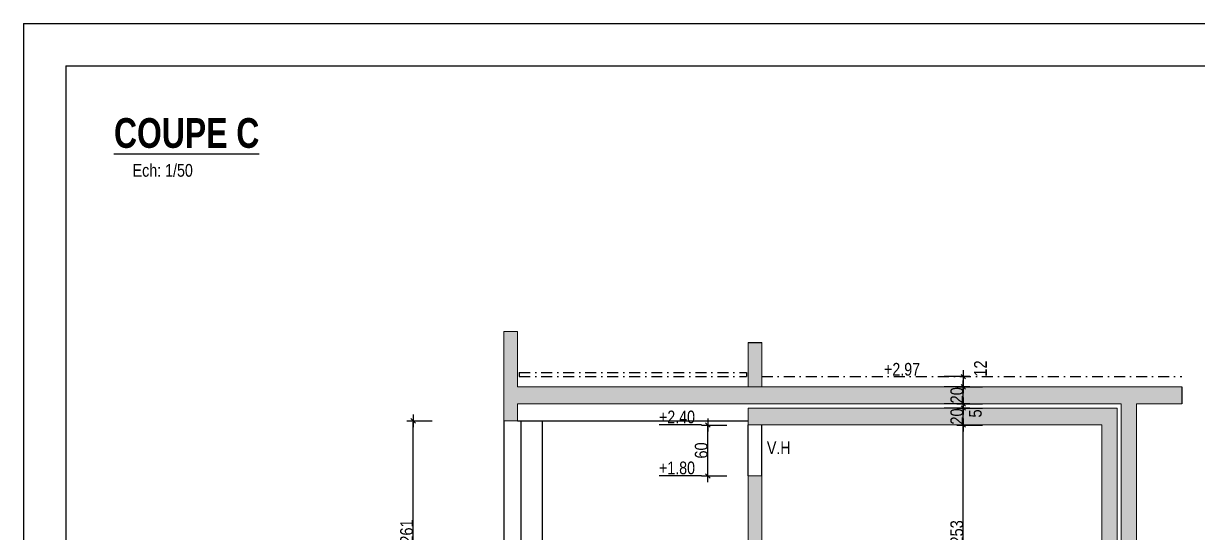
# Model space of a CAD drawing. Header units: centimetres. Extents: x 21705 to 42035, y -33238 to -31753.
# Drawn here: x 32216 to 33598, y -32353 to -31753 of the extents above; entities that cross this region are included whole.
import ezdxf
from ezdxf.enums import TextEntityAlignment as Align

# ---------------------------------------------------------------- set-up
doc = ezdxf.new("R2010")
doc.units = ezdxf.units.CM
doc.header["$LTSCALE"] = 25.4
doc.header["$PDMODE"] = 1
doc.header["$PDSIZE"] = -2
doc.linetypes.add('TIRETPTX2', pattern=[50.8, 25.4, -12.7, 0, -12.7])
for name, color, linetype in [('01_cote_gen', 4, 'Continuous'), ('01_fenetres', 171, 'Continuous'), ('01_linteaux', 2, 'Continuous'), ('01_poch_BN', 9, 'Continuous'), ('01_resv', 32, 'Continuous'), ('01_texte', 230, 'Continuous'), ('AA_COTES', 2, 'Continuous')]:
    doc.layers.add(name, color=color, linetype=linetype)
doc.layers.add('01_murs_coup', color=5, linetype='Continuous', lineweight=60)
doc.styles.add('impact', font='impact.ttf')
doc.styles.add('MATTE_TXT', font='arial.ttf')
doc.styles.add('STYLE2', font='ARIALN.TTF')
doc.dimstyles.new('JB50', dxfattribs={"dimscale": 0.1, "dimtxt": 150, "dimasz": 15, "dimexe": 0.1, "dimexo": 0.1, "dimgap": 0.09, "dimtad": 1, "dimdec": 1, "dimdsep": 46, "dimtxsty": 'STYLE2', "dimblk1": 'BOND_G', "dimblk2": 'BOND_D', "dimsah": 1, "dimcen": 1.5, "dimdle": 0.01, "dimse1": 1, "dimse2": 1, "dimclrd": 4, "dimclre": 2, "dimclrt": 6, "dimazin": 2, "dimtfac": 2.333333, "dimtdec": 1, "dimtix": 1, "dimtmove": 2, "dimatfit": 3, "dimldrblk": 'BOND_G', "dimfxl": 1, "dimtolj": 1, "dimtzin": 0, "dimarcsym": 0})

# ---------------------------------------------------------------- blocks, each defined once
blk = doc.blocks.new('BOND_G')
at = {"layer": 'AA_COTES', "color": 0}
for p, q in [((0, -5), (0, 15)), ((5, 0), (-5, 0)), ((1.77, 1.77), (-1.77, -1.77))]:
    blk.add_line(p, q, dxfattribs=at)
blk = doc.blocks.new('BOND_D')
at = {"layer": 'AA_COTES', "color": 0}
for p, q in [((5, 0), (-5, 0)), ((-1.77, -1.77), (1.77, 1.77)), ((0, 5), (0, -15))]:
    blk.add_line(p, q, dxfattribs=at)
blk = doc.blocks.new('*D247')
at = {"layer": '01_cote_gen', "color": 4, "lineweight": -2, "ltscale": 3, "transparency": 16777216}
blk.add_line((33322.2, -32477.4), (33322.2, -32227.4), dxfattribs=at)
at = {"layer": 'Defpoints', "color": 0, "ltscale": 3, "transparency": 16777216}
for p in [(33322.2, -32225.9), (33358.1, -32225.9), (33351.2, -32478.9)]:
    blk.add_point(p, dxfattribs=at)
at = {"layer": '01_cote_gen', "color": 4, "lineweight": -2, "ltscale": 3, "transparency": 16777216, "xscale": 1.5, "yscale": 1.5, "zscale": 1.5}
for name, p, rotation in [('BOND_D', (33322.2, -32225.9), 90), ('BOND_G', (33322.2, -32478.9), 270)]:
    blk.add_blockref(name, p, dxfattribs=dict(at, rotation=rotation))
at = {"layer": '01_cote_gen', "color": 6, "ltscale": 3, "transparency": 16777216, "insert": (33314.6, -32352.4), "char_height": 15, "attachment_point": 5, "rotation": 90, "style": 'STYLE2'}
blk.add_mtext('\\A1;253', dxfattribs=at)
blk = doc.blocks.new('*D248')
at = {"layer": '01_cote_gen', "color": 4, "lineweight": -2, "ltscale": 3, "transparency": 16777216}
blk.add_line((33322.2, -32224.4), (33322.2, -32207.4), dxfattribs=at)
at = {"layer": 'Defpoints', "color": 0, "ltscale": 3, "transparency": 16777216}
for p in [(33322.2, -32205.9), (33375.1, -32205.9), (33375.1, -32225.9)]:
    blk.add_point(p, dxfattribs=at)
at = {"layer": '01_cote_gen', "color": 4, "lineweight": -2, "ltscale": 3, "transparency": 16777216, "xscale": 1.5, "yscale": 1.5, "zscale": 1.5}
for name, p, rotation in [('BOND_D', (33322.2, -32205.9), 90), ('BOND_G', (33322.2, -32225.9), 270)]:
    blk.add_blockref(name, p, dxfattribs=dict(at, rotation=rotation))
at = {"layer": '01_cote_gen', "color": 6, "ltscale": 3, "transparency": 16777216, "insert": (33314.6, -32215.9), "char_height": 15, "attachment_point": 5, "rotation": 90, "style": 'STYLE2'}
blk.add_mtext('\\A1;20', dxfattribs=at)
blk = doc.blocks.new('*D249')
at = {"layer": '01_cote_gen', "color": 4, "lineweight": -2, "ltscale": 3, "transparency": 16777216}
blk.add_line((33322.2, -32202.4), (33322.2, -32204.4), dxfattribs=at)
at = {"layer": 'Defpoints', "color": 0, "ltscale": 3, "transparency": 16777216}
for p in [(33361.9, -32200.9), (33322.2, -32205.9), (33361.9, -32205.9)]:
    blk.add_point(p, dxfattribs=at)
at = {"layer": '01_cote_gen', "color": 4, "lineweight": -2, "ltscale": 3, "transparency": 16777216, "xscale": 1.5, "yscale": 1.5, "zscale": 1.5}
for name, p, rotation in [('BOND_G', (33322.2, -32200.9), 90), ('BOND_D', (33322.2, -32205.9), 270)]:
    blk.add_blockref(name, p, dxfattribs=dict(at, rotation=rotation))
at = {"layer": '01_cote_gen', "color": 6, "ltscale": 3, "transparency": 16777216, "insert": (33336.4, -32212.3), "char_height": 15, "attachment_point": 5, "rotation": 90, "style": 'STYLE2'}
blk.add_mtext('\\A1;5', dxfattribs=at)
blk = doc.blocks.new('*D250')
at = {"layer": '01_cote_gen', "color": 4, "lineweight": -2, "ltscale": 3, "transparency": 16777216}
blk.add_line((33322.2, -32199.4), (33322.2, -32182.4), dxfattribs=at)
at = {"layer": 'Defpoints', "color": 0, "ltscale": 3, "transparency": 16777216}
for p in [(33322.2, -32180.9), (33366.9, -32180.9), (33366.9, -32200.9)]:
    blk.add_point(p, dxfattribs=at)
at = {"layer": '01_cote_gen', "color": 4, "lineweight": -2, "ltscale": 3, "transparency": 16777216, "xscale": 1.5, "yscale": 1.5, "zscale": 1.5}
for name, p, rotation in [('BOND_D', (33322.2, -32180.9), 90), ('BOND_G', (33322.2, -32200.9), 270)]:
    blk.add_blockref(name, p, dxfattribs=dict(at, rotation=rotation))
at = {"layer": '01_cote_gen', "color": 6, "ltscale": 3, "transparency": 16777216, "insert": (33314.6, -32190.9), "char_height": 15, "attachment_point": 5, "rotation": 90, "style": 'STYLE2'}
blk.add_mtext('\\A1;20', dxfattribs=at)
blk = doc.blocks.new('*D251')
at = {"layer": '01_cote_gen', "color": 4, "lineweight": -2, "ltscale": 3, "transparency": 16777216}
blk.add_line((33322.2, -32170.4), (33322.2, -32179.4), dxfattribs=at)
at = {"layer": 'Defpoints', "color": 0, "ltscale": 3, "transparency": 16777216}
for p in [(33326.9, -32168.9), (33322.2, -32180.9), (33326.9, -32180.9)]:
    blk.add_point(p, dxfattribs=at)
at = {"layer": '01_cote_gen', "color": 4, "lineweight": -2, "ltscale": 3, "transparency": 16777216, "xscale": 1.5, "yscale": 1.5, "zscale": 1.5}
for name, p, rotation in [('BOND_G', (33322.2, -32168.9), 90), ('BOND_D', (33322.2, -32180.9), 270)]:
    blk.add_blockref(name, p, dxfattribs=dict(at, rotation=rotation))
at = {"layer": '01_cote_gen', "color": 6, "ltscale": 3, "transparency": 16777216, "insert": (33342.4, -32159.4), "char_height": 15, "attachment_point": 5, "rotation": 90, "style": 'STYLE2'}
blk.add_mtext('\\A1;12', dxfattribs=at)
blk = doc.blocks.new('*D300')
at = {"layer": '01_cote_gen', "color": 4, "lineweight": -2, "ltscale": 3, "transparency": 16777216}
blk.add_line((33021.6, -32284.4), (33021.6, -32227.4), dxfattribs=at)
at = {"layer": 'Defpoints', "color": 0, "ltscale": 3, "transparency": 16777216}
for p in [(33021.6, -32225.9), (33069.1, -32225.9), (33069.1, -32285.9)]:
    blk.add_point(p, dxfattribs=at)
at = {"layer": '01_cote_gen', "color": 4, "lineweight": -2, "ltscale": 3, "transparency": 16777216, "xscale": 1.5, "yscale": 1.5, "zscale": 1.5}
for name, p, rotation in [('BOND_D', (33021.6, -32225.9), 90), ('BOND_G', (33021.6, -32285.9), 270)]:
    blk.add_blockref(name, p, dxfattribs=dict(at, rotation=rotation))
at = {"layer": '01_cote_gen', "color": 6, "ltscale": 3, "transparency": 16777216, "insert": (33013.9, -32255.9), "char_height": 15, "attachment_point": 5, "rotation": 90, "style": 'STYLE2'}
blk.add_mtext('\\A1;60', dxfattribs=at)
blk = doc.blocks.new('*D341')
at = {"layer": '01_resv', "color": 4, "lineweight": -2, "ltscale": 0.5, "transparency": 16777216}
blk.add_line((32674.9, -32480.4), (32674.9, -32222.4), dxfattribs=at)
at = {"layer": 'Defpoints', "color": 0, "ltscale": 0.5, "transparency": 16777216}
for p in [(32674.9, -32220.9), (32789.7, -32220.9), (32697.4, -32481.9)]:
    blk.add_point(p, dxfattribs=at)
at = {"layer": '01_resv', "color": 4, "lineweight": -2, "ltscale": 0.5, "transparency": 16777216, "xscale": 1.5, "yscale": 1.5, "zscale": 1.5}
for name, p, rotation in [('BOND_D', (32674.9, -32220.9), 90), ('BOND_G', (32674.9, -32481.9), 270)]:
    blk.add_blockref(name, p, dxfattribs=dict(at, rotation=rotation))
at = {"layer": '01_resv', "color": 6, "ltscale": 0.5, "transparency": 16777216, "insert": (32667.2, -32351.4), "char_height": 15, "attachment_point": 5, "rotation": 90, "style": 'STYLE2'}
blk.add_mtext('\\A1;261', dxfattribs=at)

msp = doc.modelspace()

# ---------------------------------------------------------------- hatches: boundary and pattern name
at = {"layer": '01_poch_BN', "ltscale": 0.5}
h = msp.add_hatch(color=256, dxfattribs=at)
h.dxf.hatch_style = 1
h.paths.add_polyline_path([(33085.06, -32128.87), (33069.06, -32128.87), (33069.06, -32180.87), (33085.06, -32180.87)], flags=17)
h.paths.add_polyline_path([(33579.23, -32180.87), (32797.67, -32180.87), (32797.67, -32115.87), (32781.67, -32115.87), (32781.67, -32220.87), (32797.67, -32220.87), (32797.67, -32200.87), (33508.11, -32200.87), (33508.11, -32502.87), (33508.11, -32558.87), (33503.06, -32558.87), (33503.06, -32205.87), (33069.06, -32205.87), (33069.06, -32225.87), (33485.06, -32225.87), (33485.06, -32558.87), (33085.06, -32558.87), (33069.06, -32560.61), (33069.06, -32583.87), (33526.11, -32583.87), (33526.11, -32502.87), (33579.23, -32502.87), (33579.23, -32477.87), (33526.11, -32477.87), (33526.11, -32200.87), (33579.23, -32200.87)])
h.paths.add_polyline_path([(33089.06, -32583.87), (33069.06, -32583.87), (33069.06, -32598.87), (33069.06, -32785.87), (33089.06, -32785.87)])
h.paths.add_polyline_path([(33085.06, -32478.87), (33069.06, -32478.87), (33069.06, -32493.87), (32781.67, -32498.87), (32781.67, -32558.87), (32848.67, -32558.87), (32848.67, -32522.87), (33069.06, -32516.87), (33069.06, -32544.55), (33085.06, -32542.81)], flags=17)
h.paths.add_polyline_path([(33330.1, -32584.56), (33330.1, -32557.94), (33298.87, -32557.94), (33298.87, -32584.56)], flags=9)
h.paths.add_polyline_path([(33330.1, -32228.99), (33330.1, -32202.38), (33298.87, -32202.38), (33298.87, -32228.99)], flags=25)
h.paths.add_polyline_path([(33351.93, -32220.79), (33351.93, -32203.73), (33320.7, -32203.73), (33320.7, -32220.79)], flags=24)
h.paths.add_polyline_path([(33330.1, -32203.99), (33330.1, -32177.38), (33298.87, -32177.38), (33298.87, -32203.99)], flags=25)
h.paths.add_polyline_path([(32997.16, -32518.5), (32997.16, -32491.89), (32965.93, -32491.89), (32965.93, -32518.5)], flags=24)
h.paths.add_polyline_path([(33018.51, -32510.86), (33018.51, -32484.25), (32987.29, -32484.25), (32987.29, -32510.86)], flags=24)
h = msp.add_hatch(color=256, dxfattribs=at)
h.dxf.hatch_style = 1
h.paths.add_polyline_path([(33085.06, -32285.87), (33069.06, -32285.87), (33069.06, -32478.87), (33085.06, -32478.87)])

# ---------------------------------------------------------------- linework, layer by layer
at = {"layer": '01_fenetres', "ltscale": 30}
for q in [(34266.33, -31802.82), (32266.33, -33187.82)]:
    msp.add_line((32266.33, -31802.82), q, dxfattribs=at)
at = {"layer": '01_linteaux', "linetype": 'TIRETPTX2', "ltscale": 0.02}
for p, q in [((32799.67, -32163.87), (33067.06, -32163.87)), ((32799.67, -32163.87), (32799.67, -32168.87)), ((32799.67, -32168.87), (33067.06, -32168.87)), ((33067.06, -32163.87), (33067.06, -32168.87)), ((33085.06, -32168.87), (33579.23, -32168.87))]:
    msp.add_line(p, q, dxfattribs=at)
at = {"layer": '01_linteaux', "linetype": 'Continuous'}
for p, q in [((32781.67, -32220.87), (32781.67, -32498.13)), ((32797.67, -32220.87), (33069.06, -32220.87)), ((32801.67, -32220.87), (32801.67, -32497.78)), ((32826.67, -32220.87), (32826.67, -32498.08)), ((33069.06, -32285.87), (33069.06, -32225.87)), ((33085.06, -32285.87), (33085.06, -32225.87))]:
    msp.add_line(p, q, dxfattribs=at)
at = {"layer": '01_murs_coup', "linetype": 'Continuous', "lineweight": 5}
for p, q in [((32781.67, -32115.87), (32797.67, -32115.87)), ((32781.67, -32115.87), (32781.67, -32220.87)), ((32797.67, -32115.87), (32797.67, -32180.87)), ((33069.06, -32180.87), (33069.06, -32128.87)), ((33085.06, -32180.87), (33085.06, -32128.87)), ((32797.67, -32180.87), (33579.23, -32180.87)), ((32797.67, -32200.87), (33508.11, -32200.87)), ((32797.67, -32200.87), (32797.67, -32220.87)), ((33508.11, -32200.87), (33508.11, -32502.87)), ((33526.11, -32200.87), (33526.11, -32477.87)), ((33526.11, -32200.87), (33579.23, -32200.87)), ((33069.06, -32205.87), (33069.06, -32225.87)), ((33069.06, -32205.87), (33503.06, -32205.87)), ((33503.06, -32205.87), (33503.06, -32558.87)), ((32781.67, -32220.87), (32797.67, -32220.87)), ((33069.06, -32225.87), (33485.06, -32225.87)), ((33485.06, -32225.87), (33485.06, -32558.87)), ((33069.06, -32285.87), (33069.06, -32495.87)), ((33085.06, -32285.87), (33069.06, -32285.87)), ((33085.06, -32285.87), (33085.06, -32558.87))]:
    msp.add_line(p, q, dxfattribs=at)
at = {"layer": '01_poch_BN', "ltscale": 3}
for p, q in [((33069.06, -32128.87), (33085.06, -32128.87)), ((33579.23, -32180.87), (33579.23, -32200.87))]:
    msp.add_line(p, q, dxfattribs=at)
at = {"layer": '01_texte', "ltscale": 30}
for q in [(32216.33, -33237.82), (34316.33, -31752.82)]:
    msp.add_line((32216.33, -31752.82), q, dxfattribs=at)
at = {"layer": '01_texte'}
for p, q in [((33014.06, -32225.87), (32964.33, -32225.87)), ((33014.06, -32285.87), (32964.33, -32285.87))]:
    msp.add_line(p, q, dxfattribs=at)

# ---------------------------------------------------------------- texts
at = {"layer": '01_texte', "style": 'impact'}
msp.add_text('%%UCOUPE C', height=35, dxfattribs=at).set_placement((32408.33, -31909.86), align=Align.BOTTOM_CENTER)
at = {"layer": '01_texte', "style": 'MATTE_TXT', "width": 0.8}
for s, p in [('Ech: 1/50', (32380.19, -31937.88)), ('+2.97', (33250.13, -32172.23)), ('+2.40', (32985.3, -32228.42)), ('V.H', (33105.03, -32264.75)), ('+1.80', (32985.3, -32288.42))]:
    msp.add_text(s, height=15, dxfattribs=at).set_placement(p, align=Align.BOTTOM_CENTER)

# ---------------------------------------------------------------- dimensions: what is measured, and where the dimension line sits
at = {"layer": '01_cote_gen', "ltscale": 3}
for base, p1, p2, picture, middle in [((33322.23, -32180.87), (33326.85, -32168.87), (33326.85, -32180.87), '*D251', (33342.4, -32159.42)), ((33322.23, -32205.87), (33361.89, -32200.87), (33361.89, -32205.87), '*D249', (33336.4, -32212.27))]:
    dim = msp.add_linear_dim(base=base, p1=p1, p2=p2, angle=90, dimstyle='JB50', dxfattribs=at)
    dim.commit()
    dim.dimension.update_dxf_attribs({"geometry": picture, "text_midpoint": middle, "dimtype": 160})
for base, p1, p2, picture, middle in [((33322.23, -32180.87), (33366.91, -32200.87), (33366.91, -32180.87), '*D250', (33314.56, -32190.87)), ((33322.23, -32205.87), (33375.07, -32225.87), (33375.07, -32205.87), '*D248', (33314.56, -32215.87)), ((33021.56, -32225.87), (33069.06, -32285.87), (33069.06, -32225.87), '*D300', (33013.89, -32255.87)), ((33322.23, -32225.87), (33351.22, -32478.87), (33358.12, -32225.87), '*D247', (33314.56, -32352.37))]:
    dim = msp.add_linear_dim(base=base, p1=p1, p2=p2, angle=90, dimstyle='JB50', dxfattribs=at)
    dim.commit()
    dim.dimension.update_dxf_attribs({"geometry": picture, "text_midpoint": middle})
at = {"layer": '01_resv', "ltscale": 0.5}
dim = msp.add_linear_dim(base=(32674.89, -32220.87), p1=(32697.39, -32481.87), p2=(32789.67, -32220.87), angle=90, dimstyle='JB50', dxfattribs=at)
dim.commit()
dim.dimension.update_dxf_attribs({"geometry": '*D341', "text_midpoint": (32667.22, -32351.37)})

doc.saveas('drawing.dxf')
